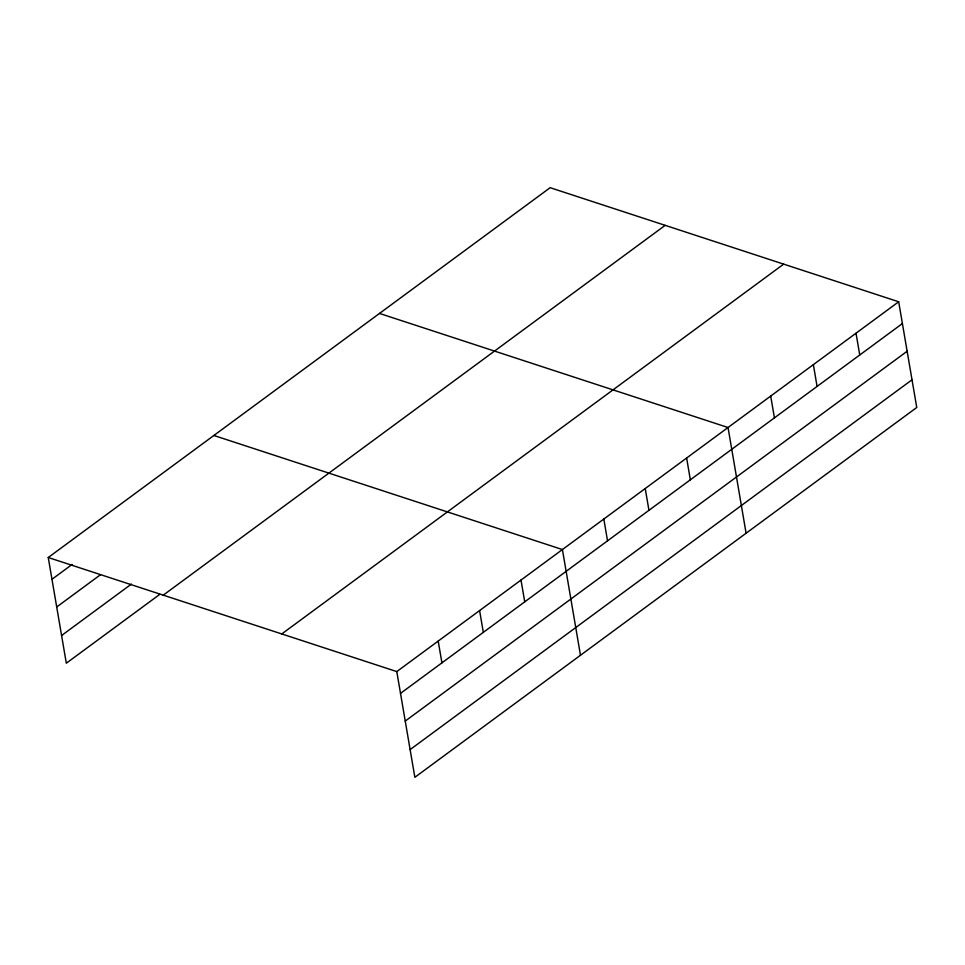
<?xml version="1.0" encoding="UTF-8"?>
<svg xmlns="http://www.w3.org/2000/svg" width="965" height="965" viewBox="0 0 965 965"><rect width="100%" height="100%" fill="white"/><g stroke="black" fill="none" stroke-linecap="round" stroke-linejoin="round"><path stroke-width="1.45" d="M48.25 557.517L550.146 187.692L898.68 301.78L916.75 407.483L414.854 777.308L396.784 671.592L48.25 557.517L66.32 663.22L159.78 594.356M51.977 579.29L72.085 564.465M56.706 606.985L100.481 574.73M61.579 635.525L131.385 584.09M163.266 595.164L665.162 225.352M281.768 633.945L783.664 264.133M396.784 671.592L898.68 301.78M400.511 693.377L902.408 323.552M405.24 721.072L907.136 351.248M410.125 749.6L912.022 379.788M379.498 313.432L728.032 427.519L746.102 533.223M213.88 435.48L562.414 549.555L580.484 655.259M856.015 333.215L859.743 354.987M813.362 364.649L817.078 386.422M770.697 396.084L774.425 417.857M686.634 458.025L690.349 479.798M645.223 488.543L648.95 510.316M603.825 519.049L607.54 540.822M521.004 580.062L524.731 601.846M479.605 610.58L483.32 632.352M438.194 641.086L441.922 662.859"/></g></svg>
